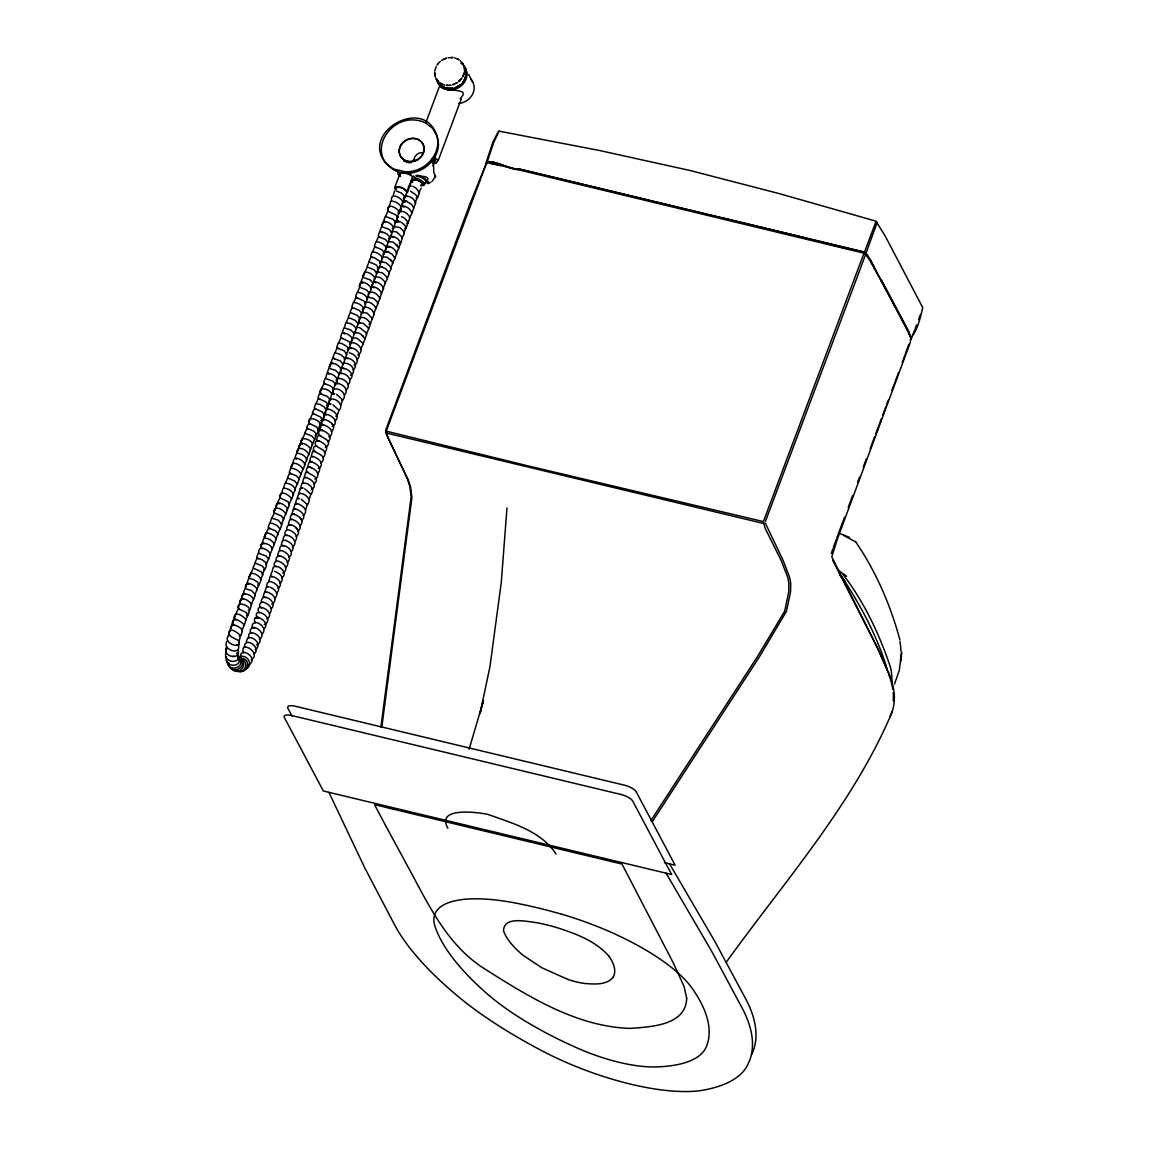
<?xml version="1.0" encoding="UTF-8"?>
<svg xmlns="http://www.w3.org/2000/svg" width="1149" height="1149" viewBox="0 0 1149 1149"><rect width="100%" height="100%" fill="white"/><g stroke="black" fill="none" stroke-linecap="round" stroke-linejoin="round"><path stroke-width="1.5" d="M230.547 628.575L232.242 624.352L230.547 628.575L232.242 624.352L237.541 626.09L241.434 628.819L242.338 631.332L241.06 635.182L239.322 635.957M381.827 727.058L411.931 497.287L410.523 486.917L408.125 479.679L387.773 437.453L386.208 431.148L485.194 166.662L486.961 162.569L500.117 165.399M650.937 820.515L757.708 656.251L784.666 611.239L788.731 591.836L788.86 583.06L787.74 577.358L781.306 560.827L764.975 527.894L763.424 521.589L864.35 252.22L867.251 254.848M331.788 394.61L333.598 389.166L331.013 386.222L324.032 383.263L322.022 387.716M901.534 652.675L899.279 670.327L894.511 684.028M901.132 660.905L901.577 651.871M226.468 646.786L226.224 650.808L226.468 648.208C222.087 656.682 240.873 660.445 238.26 650.607L237.699 649.688M506.968 507.987L501.309 582.098L490.005 666.348L480.038 713.572L483.298 701.134L469.122 749.22M338.165 377.447L338.854 378.28M434.48 176.084L435.528 176.242L435.299 177.363M386.911 245.556L389.138 247.337M380.865 727.331L411.184 496.512L409.776 486.199L407.407 478.961L385.533 432.01M252.004 626.851C252.636 616.252 269.627 627.871 261.886 634.133M238.13 655.978L237.125 653.063L238.159 654.284C241.85 665.386 221.556 662.47 226.252 652.158M875.955 221.585L864.493 252.091L518.256 168.731C514.163 171.072 487.262 156.896 486.759 163.46M413.468 161.147C414.085 156.35 418.078 151.453 423.421 152.961M434.71 71.181L436.203 66.556M464.196 73.292L464.44 71.698M413.927 159.654L412.29 161.19M482.695 703.461L483.298 701.134M399.737 211.833L400.656 208.457L399.737 211.833L397.884 212.938M410.064 183.179L408.699 186.942M904.723 325.181L910.898 337.461L910.31 342.445L837.607 538.436L831.775 556.863L878.511 649.889L890.159 676.445L892.988 686.01A366.948 121.78 20.6 0 1 892.687 709.996L889.786 717.235M463.622 74.786L462.975 76.279L464.139 73.263M300.306 488.512L302.833 488.023L300.306 488.512L299.027 492.548L299.774 493.022M293.483 509.38L291.975 513.416L294.331 514.565M303.235 515.47L304.212 514.766C308.621 509.481 301.77 505.115 297.419 503.635L295.034 504.138L293.742 508.203L295.207 508.993M428.577 182.131L428.29 183.007M298.797 493.711L297.275 497.603L298.74 498.537M396.534 220.967L397.999 216.515L396.348 220.407L397.683 221.771M299.659 525.983L300.636 525.28C305.045 519.994 298.237 515.571 293.871 514.12C291.042 513.273 288.471 518.874 291.631 519.492M831.301 553.445L832.838 548.834M385.691 430.186L469.955 203.919L486.573 162.641M311.278 493.84C315.989 488.268 307.2 481.646 302.072 483.269L300.794 487.162L302.273 488.081M765.478 521.244L859.711 270.403L865.743 253.886L865.211 252.651M333.526 390.33L332.65 392.843L334.057 394.006M399.895 211.258L401.216 207.438C399.78 203.488 394.854 201.032 390.804 201.104L389.583 205.412M383.551 254.618L384.484 251.947L387.788 251.674L392.369 254.446L394.983 258.381L392.355 263.552M905.843 352.628L908.758 344.355M398.674 214.288L399.608 211.631C403.945 210.166 407.938 213.944 410.006 217.405L408.11 222.834L406.645 223.452M918.568 319.695L920.22 315.041M351.177 341.727L352.068 339.228M359.106 320.198L360.01 317.698C364.448 316.234 368.93 320.269 370.524 324.075L368.556 328.887M404.347 199.021L405.252 196.522C409.676 195.086 414.214 199.064 415.766 202.913L413.798 207.696M439.162 87.109L426.107 121.966M374.129 279.738L375.048 277.239C379.371 275.717 383.393 279.552 385.446 282.999L382.947 288.772M406.703 192.831L405.338 196.58L403.471 197.671M407.378 190.949L408.642 186.54M833.413 547.254L836.285 539.369M389.281 239.236L390.186 236.751C394.61 235.344 399.177 239.265 400.685 243.157L398.689 247.954M246.274 641.831L247.71 637.91L251.028 637.623C256.141 639.031 261.354 645.436 255.351 649.702M902.252 362.481L905.24 354.28M350.359 379.227C357.957 371.816 336.068 362.05 341.397 373.569M243.746 669.795C253.556 667.885 249.62 654.815 240.73 656.438L239.768 657.113M836.86 537.804L844.529 517.222M886.482 405.08L888.306 400.168M891.954 390.344L898.647 372.333M407.579 191.926L412.922 177.607M421.223 188.163L418.796 192.759M848.264 507.24L852.615 495.592M857.599 482.278L859.481 477.237M863.244 467.169L866.389 458.781M870.152 448.713L874.547 436.965M875.811 433.604L881.455 418.509M882.705 415.148L885.85 406.76M394.811 187.344L400.297 172.738M438.099 160.759L461.237 99.101M394.538 190.921L393.303 195.215M264.213 628.532C271.954 621.106 249.965 611.196 255.279 622.859M915.107 328.858L916.6 324.995M428.764 182.231L428.16 183.61M431.45 160.171L433.489 164.293L432.886 165.801M892.17 711.978C852.888 804.846 784.379 881.369 726.082 962.474M912.909 334.345L914.618 330.136M463.033 76.308L463.665 74.8M409.36 218.195L411.988 213.039C410.538 209.247 406.172 205.312 401.777 206.461L400.139 210.339L401.461 211.718M751.705 1054.523L753.083 1051.364A400.053 132.882 20.6 0 0 746.376 1000.133L715.066 941.792L669.58 863.89M419.586 169.406L418.897 170.282M434.221 161.664L433.604 162.44M407.005 190.935C404.52 188.493 396.362 184.257 394.883 188.407M407.478 192.185L406.545 192.946M254.015 654.083C262.015 648.022 245.355 636.015 244.32 646.585L244.924 647.548M411.902 212.78L413.884 207.983L411.744 204.623L406.674 201.305L402.423 202.483M394.883 258.108L396.879 253.326C395.371 249.419 390.875 245.441 386.394 246.877L385.016 250.654L386.351 252.004M387.342 278.317L389.324 273.505L388.893 272.141L385.461 268.55L381.209 266.812M379.831 298.467L381.698 293.067C379.615 289.663 375.867 286.101 371.558 287.164M372.305 318.718L374.287 313.892C372.793 310.058 368.412 306.295 364.061 307.343M364.836 338.955L366.79 334.201L366.344 332.865L359.551 327.566M269.455 613.71C274.424 608.64 268.22 603.455 263.351 602.205C259.933 601.157 257.591 607.706 261.771 607.993M348.147 384.757C353.662 379.285 345.045 371.888 339.501 373.669M271.293 608.625C278.719 602.421 261.785 591.017 261.297 601.545L262.001 602.162M344.47 394.997C349.411 389.913 343.221 384.714 338.366 383.421L335.824 383.881M340.822 405.281L342.603 399.881L336.628 394.409M276.808 593.214C281.792 588.087 275.545 582.931 270.69 581.595C268.047 580.647 265.534 585.258 267.53 586.679M338.998 410.437C344.844 404.793 334.618 396.161 329.275 400.053M291.329 551.707C296.27 546.536 289.792 541.667 285.081 540.245L282.553 540.705L281.261 544.712L283.616 545.919M294.905 541.351C299.817 536.166 293.311 531.355 288.643 529.861C285.268 528.913 282.855 535.549 287.164 535.563M307.401 504.655C312.758 499.183 303.925 492.045 298.539 493.754M305.634 509.883L307.329 504.569L301.253 499.241M309.153 499.456L310.833 494.156L304.758 488.813M227.502 640.769C220.45 648.826 240.558 656.409 238.633 645.709L236.479 644.632M911.789 336.815L910.726 338.366M866.087 252.981L877.218 222.288M486.415 164.379C484.921 154.957 515.829 172.824 518.371 168.917L864.35 252.22M613.379 976.909C606.974 985.454 594.248 984.147 584.769 983.501A38.448 12.768 20.6 0 1 567.979 979.465M239.078 658.98L240.73 656.438L238.963 658.88M652.488 821.377L759.331 656.955L786.447 611.311L790.584 591.649L790.699 582.945L789.593 577.272L783.216 560.698L765.32 523.068M436.979 65.134L437.984 63.77M462.171 77.73L458.839 81.55L461.194 79.08M247.638 667.296L249.477 664.768M426.897 181.298C431.521 175.524 420.103 176.357 416.498 176.142M314.567 439.794L316.478 434.293L313.964 431.205L306.984 428.261L304.887 432.814M308.794 454.717L310.69 449.216C308.88 445.065 298.582 439.291 299.099 447.751M303.02 469.639L304.988 464.828C304.112 460.031 292.55 454.07 293.325 462.674M297.246 484.562L299.142 479.061L296.614 475.988L289.649 473.043L287.552 477.596M291.501 499.442L293.469 494.659C292.234 490.666 287.149 487.851 283.085 488.196L281.807 492.504M285.771 514.364L287.638 508.892C285.756 504.813 275.588 498.982 276.062 507.413M279.997 529.402L281.965 524.576L278.302 520.167L271.566 518.142L270.302 522.436M274.295 544.339L276.162 538.867C274.281 534.816 264.026 528.957 264.572 537.416M268.579 559.391L270.446 553.904C268.607 549.854 258.108 543.965 258.855 552.439M328.025 404.764L329.849 399.306L327.25 396.376L319.494 393.561L318.043 397.54L319.594 399.335M393.82 227.703L395.601 222.174L393.015 219.229L385.245 216.429L383.823 220.464L385.375 222.188M373.152 283.358L375.062 278.561C373.87 274.051 362.739 267.976 363.386 276.449M358.1 323.817L359.924 318.359L357.339 315.429L350.359 312.456L348.348 316.909M352.47 338.998L354.28 333.54L350.66 329.907L343.939 327.795L342.488 331.774L344.528 333.914M343.063 364.276L344.987 359.479C343.565 355.544 338.582 353.002 334.531 353.088L333.081 357.052L334.632 358.861M337.418 379.457L339.242 373.999L335.609 370.366L328.887 368.254L327.436 372.233L328.987 374.028M362.969 344.039L364.922 339.257C363.314 335.436 358.847 331.429 354.395 332.865M253.512 599.706L255.408 594.909L251.674 590.643L244.967 588.518L243.502 592.511L245.053 594.32M437.97 63.77L440.369 61.357M244.349 624.999L246.015 619.713C243.746 616.338 234.439 609.817 234.209 618.033L235.962 619.943M239.394 640.05L240.543 635.569C237.786 632.826 228.752 625.602 228.737 634.09L231.121 636.69L239.351 640.998L238.762 644.618L236.593 645.379M910.525 338.366C917.419 330.84 920.464 317.483 922.762 307.257M251.2 659.77C262.561 652.962 238.82 639.232 243.545 652.977M458.767 81.464L460.031 80.315M460.131 98.857L463.047 95.065L463.004 92.451C456.11 88.286 445.755 92.408 439.493 85.888M431.981 181.47L434.839 177.391M259.344 639.519L260.392 638.643C266.999 632.41 251.028 621.781 250.137 631.62L251.459 633.027M398.128 171.862L397.683 173.786L400.57 176.486M425.647 183.064C427.284 178.698 419.083 176.716 415.866 175.567M401.834 238.26L404.304 233.649L403.471 230.935L399.895 227.617L394.251 226.511M396.146 253.426L398.789 248.227L396.103 244.579L397.798 246.087M403.73 233.175L406.243 227.416C404.132 223.954 400.197 220.321 395.831 221.685L399.134 221.412L395.831 221.685M499.068 131.23L493.783 142.232L487.291 161.65M390.473 268.607L392.987 262.791L390.401 259.818L392.082 261.326M384.814 283.746L387.428 278.589L386.998 277.211L382.143 272.701L376.929 272.155M388.592 273.62L391.048 269.067L390.2 266.367L385.906 262.618L380.98 261.929M381.066 293.814L383.665 288.672C382.516 283.789 372.319 277.699 371.773 286.245L374.028 287.767M377.332 303.853L379.931 298.726C378.423 294.934 373.813 290.783 369.418 292.349M373.569 313.979L376.068 308.191C373.956 304.815 369.978 300.866 365.655 302.446M400.527 207.509L403.012 201.721C401.073 197.815 390.603 191.826 391.45 200.328M415.048 202.971L417.532 197.183L415.478 194.483L410.408 191.179M375.436 308.937L378.05 303.767L377.044 301.656L373.468 298.323L367.824 297.218M366.071 334.273L368.642 329.174L368.197 327.824L363.328 323.314L358.129 322.768M360.47 349.497L363.055 344.341L362.61 343.005L357.023 338.179L353.303 337.82M266.956 619.167L267.976 618.363C275.602 610.966 253.584 601.114 259.013 612.704M356.75 359.666L357.756 358.861C362.581 353.346 354.093 346.452 348.779 348.19M353.03 369.877L354.036 369.073C358.818 363.558 350.373 356.736 345.045 358.402M345.691 390.2L346.696 389.41C354.265 381.999 332.391 372.233 337.72 383.737M274.352 598.715L275.358 597.94C279.437 593.272 274.209 588.934 270.144 587.211M342.029 400.455L343.034 399.68C347.802 394.136 339.156 387.443 333.971 389.066M278.044 588.317L279.049 587.541C283.142 582.888 277.771 578.608 273.807 576.87M498.307 131.431L492.806 142.505L486.314 161.923M281.706 577.947L282.697 577.186C289.289 570.68 271.767 560.295 272.514 570.838M279.868 583.175L280.859 582.414C285.211 577.344 278.977 572.863 274.625 571.34M285.311 567.635L286.302 566.888C292.88 560.382 275.372 549.926 276.105 560.54M288.916 557.236L289.907 556.504C296.485 549.998 278.963 539.542 279.71 550.141M334.79 421.094L335.767 420.362C340.09 415.206 333.627 410.696 329.188 409.274C326.287 408.254 323.616 413.899 326.776 414.66M292.521 546.823L293.498 546.105C300.004 539.585 282.482 529.287 283.286 539.771M296.083 536.468L297.06 535.736C303.681 529.201 286.044 518.831 286.862 529.359M301.455 520.698L302.431 519.98C306.812 514.723 300.018 510.529 295.781 508.935L293.239 509.438M297.878 531.197L298.855 530.479C303.207 525.28 296.557 520.899 292.219 519.405L289.677 519.894L288.385 523.944L290.74 525.107M433.934 162.928L434.581 160.731L432.211 158.303M313.849 484.031L314.812 483.341C322.05 474.336 302.029 474.896 307.329 467.571L309.842 467.083C314.424 468.62 321.131 473.259 316.205 478.487L314.797 478.961M331.285 431.406L332.233 430.731C336.585 425.475 329.734 421.094 325.426 419.672C322.625 418.796 320.054 424.398 323.214 425.001M317.354 473.532L318.316 472.842C322.984 466.666 314.366 462.616 309.555 461.094L310.819 457.072L313.217 456.57C317.77 458.063 324.679 462.702 319.709 467.988L318.302 468.462M320.858 462.99L321.821 462.315C328.987 453.266 309.052 453.884 314.28 446.559L317.225 446.185M327.81 441.891L328.758 441.245C333.411 435.054 324.808 431.062 319.982 429.467L321.26 425.417L323.788 424.915C328.37 426.466 335.02 431.134 330.136 436.361L328.743 436.821M324.334 452.447L325.282 451.801C329.461 446.817 323.386 442.71 319.278 441.044M322.596 457.719L323.544 457.072C330.682 448.067 310.79 448.627 316.018 441.245L318.431 440.742M911.028 336.556L910.841 338.998M317.799 430.229L320.327 424.354C318.833 418.179 304.787 415.909 310.072 424.311M311.997 445.166L314.553 439.263L312.025 436.189L305.06 433.245L302.963 437.798M310.072 450.135L312.614 444.246C311.12 438.171 297.117 435.73 302.359 444.218M306.223 460.06L308.765 454.185C306.955 450.035 296.657 444.261 297.174 452.72M304.298 465.058L306.927 459.83C305.72 455.823 300.621 452.965 296.543 453.367L295.049 457.331L296.571 459.126M298.525 479.966L301.081 474.063L298.539 471.004L294.187 468.648L290.769 468.304L289.275 472.239L290.812 474.034M319.724 425.245L322.338 420.031L320.643 417.058L312.743 413.353L310.675 417.877M300.449 474.982L302.991 469.108C301.167 464.972 290.884 459.183 291.401 467.643M292.765 494.874L295.379 489.689C294.201 485.654 289.017 482.867 284.995 483.255L283.717 487.535M294.69 489.919L297.218 484.045L294.69 480.986L287.71 478.041L285.627 482.58M288.959 504.784L291.473 498.925C289.634 494.831 279.379 489.029 279.896 497.445M283.185 519.793L285.728 513.876C283.947 509.897 273.534 503.808 274.137 512.425M247.825 665.386L249.534 664.366C259.114 657.63 238.82 645.278 240.744 657.587M323.573 415.249L326.158 410.049L324.435 407.134L320.241 404.505L315.745 403.644L314.28 407.579L315.817 409.374M287.035 509.797L289.491 505.172L287.939 501.596L280.054 497.89L277.771 502.084L279.293 503.894M281.275 524.777L283.803 518.917L281.261 515.872L274.281 512.914L272.212 517.452M441.747 60.337L446.415 58.139L443.241 59.461M455.938 83.389L457.417 82.513L452.792 84.753L454.386 84.121M277.455 534.759L279.968 528.913L277.412 525.883L273.06 523.527L269.656 523.14L268.162 527.104L269.713 528.885M275.559 539.728L278.058 533.883L275.516 530.867L268.536 527.922L266.482 532.418M271.753 549.71L274.338 544.54C273.031 540.504 267.976 537.904 263.925 538.12L262.46 542.055L263.997 543.85M325.483 410.222L328.054 405.008L326.302 402.15L318.388 398.459L316.392 402.911M269.857 554.737L272.356 548.863C270.762 542.788 256.787 540.447 262.087 548.877M266.051 564.777L268.536 558.931L265.979 555.929L258.209 553.172L256.744 557.136L258.281 558.931M396.893 217.85L399.292 211.947C397.295 208.055 387.041 202.052 387.759 210.569M262.259 574.83L264.744 568.999L262.173 566.012L255.193 563.053L253.153 567.549M260.378 579.886L262.949 574.687L261.196 571.8L253.297 568.109L251.272 572.575M395.026 222.92L397.568 217.75L395.802 214.892L387.902 211.186L385.892 215.653M391.321 233.146L393.863 227.976C392.671 223.638 381.511 217.29 382.2 225.879M387.558 243.258L390.114 238.087C388.692 234.195 383.694 231.581 379.658 231.71L378.208 235.674L379.759 237.484M385.676 248.328L388.132 242.496L385.547 239.567L378.552 236.608L376.556 241.046M381.913 258.439L384.369 252.622L381.784 249.678L374.789 246.719L372.793 251.171M380.032 263.494L382.588 258.324C381.224 254.346 376.14 251.846 372.147 251.933L370.696 255.911L372.233 257.706M376.283 273.606L378.825 268.435L376.14 264.845L369.159 261.886L367.149 266.338M374.402 278.661L376.944 273.491L374.258 269.9L367.278 266.941L365.267 271.394M370.639 288.787L373.181 283.616L370.495 280.026L362.739 277.225L361.289 281.189L362.84 282.999M366.876 298.898L369.332 293.081L366.746 290.137L359.752 287.178L357.756 291.631M364.994 303.954L367.551 298.783C366.129 294.891 361.131 292.263 357.095 292.392L355.644 296.37L357.195 298.166M361.231 314.065L363.788 308.894C362.423 304.93 357.339 302.431 353.332 302.517L351.881 306.481L353.432 308.277M359.35 319.12L361.806 313.304L359.22 310.374L352.226 307.401L350.23 311.853M355.587 329.246L358.143 324.075L355.458 320.485L348.477 317.526L346.467 321.964M353.72 334.302L356.262 329.131C354.912 325.11 349.799 322.754 345.82 322.74L344.585 327.034M349.957 344.413L352.499 339.242C351.134 335.264 346.064 332.765 342.057 332.851L340.607 336.829L342.158 338.625M346.194 354.524L348.736 349.353L346.984 346.51L341.67 343.45L338.294 342.977L336.844 346.941L338.395 348.736M344.312 359.594L346.854 354.423L344.169 350.833L337.188 347.86L335.192 352.312M340.549 369.705L343.106 364.535L340.42 360.944L332.65 358.143L331.199 362.122L332.75 363.917M338.668 374.761L341.224 369.59C340.047 365.195 328.887 358.933 329.548 367.493M334.905 384.872L337.461 379.701C336.054 375.809 331.041 373.181 327.02 373.31L325.785 377.604M333.023 389.928L335.479 384.111L332.894 381.166L325.138 378.38L323.688 382.344L325.224 384.139M256.615 589.968L259.157 584.827L257.39 581.954L253.197 579.34L248.715 578.421L247.25 582.399L248.802 584.195M254.748 595.01L257.189 589.207C255.179 585.372 245.039 579.355 245.613 587.742M251.042 605.078L253.441 599.318C251.674 593.502 237.857 590.931 243.2 599.361M238.748 659.698L241.29 658.276C251.775 658.722 248.026 674.219 238.489 671.16M241.865 630.758L244.22 624.884C241.735 622.026 232.586 615.017 232.414 623.246L234.123 625.027M245.484 620.316L247.969 615.203L246.188 612.403L238.274 608.697L236.292 613.135M922.202 306.611L884.945 235.574L875.955 221.168L779.381 193.65L689.802 170.44L598.959 150.39L499.011 131.144M430.746 182.303L429.08 183.136M287.121 562.436L287.724 562.12C292.679 556.978 286.202 552.023 281.505 550.615L278.977 551.089L277.67 555.111L280.011 556.331M239.279 659.296L241.29 658.276L239.337 658.779M911.358 338.998L910.381 339.271M356.262 327.838L358.646 327.436M256.543 644.891L258.037 644.216C266.582 637.264 246.446 626.32 248.859 637.638M343.192 363.501C348.736 361.72 357.353 369.116 351.809 374.588L350.373 375.163M404.764 228.45L406.229 227.847L408.11 222.432L405.022 218.612L401.59 216.572M399.12 243.516L400.987 242.425L402.452 237.513L396.592 231.883L392.857 231.509M264.256 624.496L265.721 623.878C274.597 616.482 251.674 605.997 257.161 617.774M368.973 324.406L370.423 323.803L372.305 318.359L367.106 313.146L362.667 312.427M416.096 198.102L417.547 197.513L419.5 192.73L416.268 188.307L412.821 186.282M357.756 354.869L359.22 354.265C364.721 348.851 356.506 341.583 350.933 342.919M354.036 365.052L355.501 364.463C360.542 359.378 354.28 353.892 349.296 352.872M433.633 163.043L434.983 161.391L432.771 158.648M411.888 178.942C414.703 176.07 407.134 173.643 404.865 173.025M425.862 183.136C429.798 180.594 422.387 177.061 420.175 176.142M335.767 416.153L337.188 415.622L338.955 410.236L332.951 404.807M282.697 572.992L284.119 572.461C289.074 567.319 282.539 562.392 277.914 560.985C274.51 559.994 272.126 566.601 276.406 566.716M332.147 394.179L334.689 393.719M332.219 426.437L333.627 425.934C338.524 420.778 332.061 415.895 327.379 414.473L324.837 414.947L323.53 418.968L324.277 419.5M311.278 489.46L312.686 488.971C317.627 483.758 310.876 479.09 306.352 477.567L303.824 478.041L302.56 482.049L303.307 482.523M325.268 447.349L326.675 446.875C334.776 437.841 314.266 438.128 319.494 430.717L322.438 430.372L319.982 429.467L322.438 430.372M272.04 571.642L270.46 575.75L272.787 577.028M315.013 435.485L316.923 434.308L318.33 430.602L316.808 426.997L308.909 423.306L306.625 427.471L308.147 429.266M320.801 420.505L322.711 419.356L324.262 415.048L322.539 412.103L314.639 408.412L312.384 412.548L313.921 414.344M263.308 570.062L265.189 568.942L266.568 565.207L265.749 562.479L261.929 559.62L257.089 558.012L255.064 562.507M326.546 405.382L327.393 405.137M257.649 585.186L259.516 584.094L261.038 579.757C259.875 575.29 248.758 569.042 249.376 577.645M388.606 238.461L390.473 237.369L391.981 233.032L389.31 229.441L381.54 226.655L380.089 230.619L382.129 232.759M382.962 253.627L384.829 252.536L386.351 248.213C384.987 244.234 379.902 241.735 375.895 241.821L374.445 245.785L375.996 247.595M377.317 268.794L379.184 267.717L380.549 263.954L379.701 261.283L374.732 257.922L371.041 256.83L369.03 261.283M367.924 294.087L369.791 292.995L371.299 288.672C370.107 284.162 358.976 278.087 359.637 286.575M362.28 309.253L364.147 308.176L365.669 303.839L363.903 300.995L355.989 297.289L353.993 301.742M347.228 349.713L349.109 348.635L350.617 344.298L348.865 341.454L340.951 337.749L338.941 342.201M335.953 380.06L336.786 379.816M392.34 228.306L393.188 228.062M248.342 610.406L250.195 609.358L251.588 604.388C249.563 600.712 239.38 594.45 240.012 602.938M246.475 615.505L248.342 614.456L249.735 609.487C247.911 603.756 234.152 601.099 239.495 609.53M271.681 604.101L273.505 603.081C277.943 597.94 271.48 593.315 267.013 591.965L264.471 592.424L263.15 596.388L265.448 597.739M388.305 241.778L392.814 241.965L397.008 245.383M307.961 472.282L305.577 472.799L304.313 476.821L305.778 477.596M297.419 503.635L295.034 504.138M291.473 514.623L293.871 514.12M320.269 435.514L317.756 436.002L316.506 439.895L318.905 441.044M272.356 576.439L269.958 576.913L268.88 581.179M299.315 498.465L296.801 498.939L295.523 502.932L296.27 503.42M424.268 183.452L425.044 183.309M421.209 185.377C426.983 183.28 417.101 178.827 414.401 178.827M331.013 404.089L328.47 404.549L327.149 408.584L327.867 409.13M268.852 586.78L266.309 587.254L264.959 591.29L265.678 591.893M383.378 256.845L387.098 257.218L391.306 260.622M409.245 186.224L411.356 185.923M448.067 57.766L453.094 57.565L451.413 57.464M449.431 85.328L451.126 85.155M486.372 162.641L487.42 161.837M405.769 201.262L403.385 201.563L401.992 205.556L404.247 207.079M406.674 201.305L403.385 201.563L404.549 195.948L401.26 193.018L396.017 190.849M238.863 659.483L241.075 659.296C249.477 660.761 245.556 674.147 237.843 671.275L238.647 671.433L233.994 669.781M421.051 185.075C425.001 184.702 419.687 180.996 418.049 180.709M420.836 185.635C426.552 184.874 418.538 179.919 416.153 179.862M379.601 266.927L382.129 266.827M447.751 85.385L446.099 85.299L449.446 85.399M232.874 656.409L234.238 656.424M403.888 161.262L406.444 161.521M411.04 180.249C414.617 181.571 416.972 177.722 413.166 175.941M421.238 185.693C430.487 185.736 418.911 177.664 415.033 178.052M229.197 635.656L228.349 635.555C224.472 640.898 231.078 644.532 235.459 645.422M403.902 172.824L400.398 172.968L400.398 174.82M763.424 521.589L527.664 465.805L386.208 431.148M763.252 523.413L386.05 432.958M402.969 171.661L404.29 171.933M414.2 179.388L417.13 180.35M414.372 179.603L415.263 179.79M409.346 162.497L406.732 161.865M409.317 162.698L406.717 162.081M490.537 163.259L518.098 169.635M547.743 176.142L629.207 195.689M722.032 217.951L803.496 237.47M517.912 169.635L864.996 253.426M664.366 862.64L675.138 865.226L636.216 791.805A10.528 3.49 20.6 0 0 624.237 785.126L295.25 706.247A10.528 3.49 20.6 0 0 287.911 708.301L292.047 716.1M832.723 245.067L850.777 249.462M238.216 659.138C251.372 661.192 238.13 678.8 231.279 667.899M407.852 161.822L410.839 162.698M454.674 57.881L459.083 59.748L457.675 58.972M444.491 85.04L440.124 83.13M311.278 467.715L307.817 466.35L309.067 462.329L312.011 461.984L309.555 461.094L310.316 461.539M417.317 175.122L418.753 175.596M567.922 979.451L541.926 967.831L522.967 955.236A112.257 37.285 20.6 0 1 503.506 930.704C504.038 915.724 527.046 921.699 536.727 922.69A89.55 29.745 20.6 0 1 556.073 927.329C574.988 933.405 595.196 940.614 608.683 955.925M315.357 451.456L312.542 451.83L311.293 455.837L312.787 456.57M838.598 533.079L849.341 537.33M320.743 429.927L322.381 430.53M404.592 161.047L405.597 161.478M843.625 535.333L855.646 541.94M408.469 173.312L411.04 174.562M347.831 358.703L345.547 357.282M344.125 368.901L341.827 367.479M351.551 348.535L349.267 347.084M375.91 282.74L373.669 280.988M837.621 569.861L846.641 576.267M392.901 237.297L390.66 235.746M330.395 404.319L328.973 403.213L331.716 394.236C329.978 388.333 316.147 385.82 321.476 394.279M407.119 196.493L405.741 195.445M313.031 450.595L313.792 451.011M440.124 83.159L441.475 83.949M369.404 297.404L368.039 296.298M412.347 179.876L413.425 180.522M306.065 471.578L306.812 472.038M864.938 253.355L869.592 259.918M356.276 332.865L354.883 331.802M237.9 658.463C251.76 665.673 228.708 677.695 228.694 662.614M360.01 322.74L358.646 321.447M362.61 311.81L363.773 312.571M378.797 272.184L377.432 271.092M412.678 182.318L410.911 180.824M410.696 181.599L411.601 182.231M239.768 659.627L240.845 660.388L239.969 659.67M434.437 157.068L437.482 160.142L436.606 162.928A11.203 3.72 20.6 0 1 433.302 163.359M381.87 261.713L381.224 260.78M460.275 60.682L463.191 64.243L462.343 62.936M437.798 81.091L438.875 82.225M386.265 163.589L393.403 168.96L405.482 171.847A29.773 26.283 -27.9 0 0 415.134 170.512C429.338 166.576 440.756 151.51 437.209 136.559M842.949 574.299C864.077 601.861 879.574 634.55 890.547 667.483A368.7 122.469 20.6 0 1 891.71 683.856M839.445 574.73L845.578 581.882M433.69 157.959L435.299 160.271L434.394 161.779A8.775 2.916 20.6 0 1 433.676 162.009M411.557 181.915L410.839 181.025M395.644 189.355L394.883 188.407M855.344 541.351C875.725 570.938 890.619 605.25 899.911 639.979M331.817 423.679L333.181 425.187M295.796 527.635L298.036 530.12M301.613 519.664L300.248 518.142M238.461 658.248C247.48 666.966 227.186 673.745 227.344 661.278M436.835 79.913L436.017 78.635L437.769 81.148M239.437 659.239L240.112 660.115L239.15 658.779M842.131 577.157C860.228 604.934 876.486 634.736 886.367 666.492A363.501 120.746 20.6 0 1 887.014 669.824M433.604 159.97L434.236 161.162M407.005 190.935L407.464 192.185M385.547 162.785C372.405 143.97 392.312 118.448 413.381 119.956A29.429 25.982 -27.9 0 1 425.331 122.828L432.397 128.128L436.936 135.51M867.38 254.719L874.288 267.186M428.002 183.567L426.839 181.513M666.075 873.183L711.576 951.085L742.872 1009.411A400.053 132.882 20.6 0 1 749.593 1060.656L747.022 1066.243A263.193 87.425 20.6 0 1 704.581 1089.927A134.749 44.754 20.6 0 1 542.5 1051.062A263.193 87.425 20.6 0 1 458.925 997.16L448.828 988.542A400.053 132.882 20.6 0 1 395.242 926.065L364.793 867.926L328.901 792.336M869.937 259.013L911.703 338.093M869.534 259.846L874.102 267.99M468.634 74.513L472.742 82.01M874.016 267.904L881.226 281.088M881.57 280.184L909.276 332.406M881.139 280.988L889.628 296.701M889.527 296.571L897.958 312.298M435.528 176.242L433.791 172.393L433.518 164.336M407.062 192.041L403.385 188.594L399.694 187.273L395.127 187.761L395.988 189.384M556.015 854.124C541.538 831.129 511.951 823.057 487.736 814.368C477.869 812.257 435.414 806.541 447.88 828.199M897.843 312.14L904.837 325.339M908.816 333.138L911.229 338.811M832.594 560.037L877.75 648.496L889.398 674.994M238.619 657.3C243.545 667.957 223.107 668.029 226.525 656.654M237.125 653.063L238.619 657.443M463.765 65.622L464.613 70.161L464.469 68.595M434.968 75.777L434.652 72.703L435.385 77.27M434.609 72.732L434.695 74.268M888.924 674.865A367.637 121.895 20.8 0 1 892.816 689.501M893.204 692.79A367.637 121.895 20.8 0 1 893.233 700.847M899.954 641.544A369.576 139.029 21.8 0 1 900.902 650.894M900.888 655.476A369.576 139.029 21.8 0 1 900.543 659.943M410.021 161.492A12.754 11.26 -27.9 0 1 400.628 145.435A12.754 11.26 -27.9 0 1 421.065 141.528A12.754 11.26 -27.9 0 1 415.565 160.429M415.593 160.357A12.754 11.26 -27.9 0 1 410.107 161.406M415.737 160.788A12.84 11.346 -27.9 0 0 424.168 147.79A12.84 11.346 -27.9 0 0 413.252 138.483A12.84 11.346 -27.9 0 0 400.039 147.259A12.84 11.346 -27.9 0 0 405.022 160.515A12.84 11.346 -27.9 0 0 410.25 161.765A12.84 11.346 -27.9 0 0 415.766 160.716M470.946 79.482A15.583 13.759 -27.9 0 1 472.598 94.247A15.583 13.759 -27.9 0 1 458.824 103.424M437.352 81.579A15.583 13.759 -27.9 0 0 458.192 87.841A15.583 13.759 -27.9 0 0 464.713 67.073A15.583 13.759 -27.9 0 0 463.751 65.881M436.893 80.114A15.583 13.759 -27.9 0 1 436.634 78.577M439.148 83.087A14.765 13.041 -27.9 0 1 437.783 80.516M466.106 72.933A14.793 13.056 -27.9 0 1 457.862 87.195A14.793 13.056 -27.9 0 1 441.446 86.003A14.793 13.056 -27.9 0 0 458.609 86.807A14.793 13.056 -27.9 0 0 465.848 71.482M465.072 69.414A14.793 13.056 -27.9 0 1 465.503 70.807M465.431 76.768A14.793 13.056 -27.9 0 1 464.972 78.247A14.793 13.056 -27.9 0 0 465.431 76.739M464.828 68.753A14.793 13.056 -27.9 0 1 465.431 70.075M439.449 83.848A14.793 13.056 -27.9 0 1 438.688 82.613M460.964 63.181A15.54 13.716 -27.9 0 1 461.999 84.021A15.54 13.716 -27.9 0 1 447.062 88.789A15.54 13.716 -27.9 0 1 436.606 79.324M608.711 955.925A112.257 37.285 20.6 0 1 613.351 976.894M232.428 623.088L234.023 619.182L232.428 623.088M234.209 617.86L235.89 613.882L234.209 617.86M686.685 998.266C685.939 1025.684 650.277 1026.861 630.097 1028.412C576.367 1026.646 528.497 996.6 484.275 968.636C445.41 944.033 426.724 900.658 405.324 861.994C395.112 842.949 384.613 824.048 374.66 804.86C381.396 805.851 388.218 808.192 394.969 809.557L621.982 864.062L673.228 962.79L684.028 986.416L686.685 998.266M438.444 144.128C438.2 160.53 422.358 173.686 406.387 173.212A29.429 25.982 -27.9 0 1 394.437 170.354C345.677 137.65 432.34 86.448 438.444 144.128M239.136 641.07L238.762 644.618L239.136 641.07M239.811 602.435L241.491 598.543L239.811 602.435M237.958 607.505L239.624 603.67L237.958 607.505M241.678 597.336L243.344 593.473L241.678 597.336M319.953 392.24L321.648 388.362L319.953 392.24M245.412 587.182L247.107 583.347L245.412 587.182M329.346 366.933L331.041 363.07L329.346 366.933M359.436 286.015L361.131 282.137L359.436 286.015M363.199 275.904L364.894 272.026L363.199 275.904M381.999 225.319L383.694 221.441L381.999 225.319M387.572 210.023L389.224 206.073L387.572 210.023M249.175 577.085L250.884 573.193L249.175 577.085M260.593 546.809L262.317 542.946L260.593 546.809M264.399 536.813L266.123 532.949L264.399 536.813M273.965 511.808L275.703 507.93L273.965 511.808M275.889 506.795L277.613 502.975L275.889 506.795M279.724 496.828L281.448 493.007L279.724 496.828M291.228 467.011L292.966 463.162L291.228 467.011M308.578 422.243L310.316 418.394L308.578 422.243M297.017 452.074L298.754 448.239L297.017 452.074M298.941 447.119L300.679 443.27L298.941 447.119M300.866 442.135L302.604 438.286L300.866 442.135M230.317 629.839L228.737 634.09L230.317 629.839M387.17 246.705L386.394 246.877L389.698 246.59L387.17 246.705M386.883 251.66L384.484 251.947L387.788 251.674L386.883 251.66M252.306 627.699L254.819 627.613L252.306 627.699M258.582 617.516L255.552 617.659L258.582 617.516M620.747 794.419L291.745 715.54A10.528 3.49 20.6 0 0 284.406 717.579L323.343 791L671.648 874.518L632.726 801.097A10.528 3.49 20.6 0 0 620.747 794.419M363.141 336.427L362.208 335.695L363.127 336.456M238.891 658.219L237.556 655.72L239.308 659.138L238.891 658.219M456.067 87.152A14.765 13.041 -27.9 0 0 460.289 84.624A14.793 13.056 -27.9 0 1 456.067 87.152M446.53 87.97A14.765 13.041 -27.9 0 0 452.893 88.085A14.793 13.056 -27.9 0 1 446.516 87.985M443.658 86.936A14.765 13.041 -27.9 0 0 445.051 87.525A14.793 13.056 -27.9 0 1 443.643 86.936M441.144 85.27A14.765 13.041 -27.9 0 0 442.322 86.161A14.793 13.056 -27.9 0 1 441.115 85.27M462.587 82.383A14.793 13.056 -27.9 0 0 464.325 79.712A14.793 13.056 -27.9 0 1 462.587 82.355M561.444 914.159A202.138 67.145 20.6 0 0 513.79 902.726A131.604 43.705 20.6 0 0 435.069 926.525A333.727 110.85 20.6 0 0 486.558 993.296A178.971 59.446 20.6 0 0 578.076 1048.391A84.222 27.978 20.6 0 0 655.39 1066.933A178.971 59.446 20.6 0 0 706.635 1046.064A333.727 110.85 20.6 0 0 692.014 988.14A131.604 43.705 20.6 0 0 561.444 914.159"/></g></svg>
